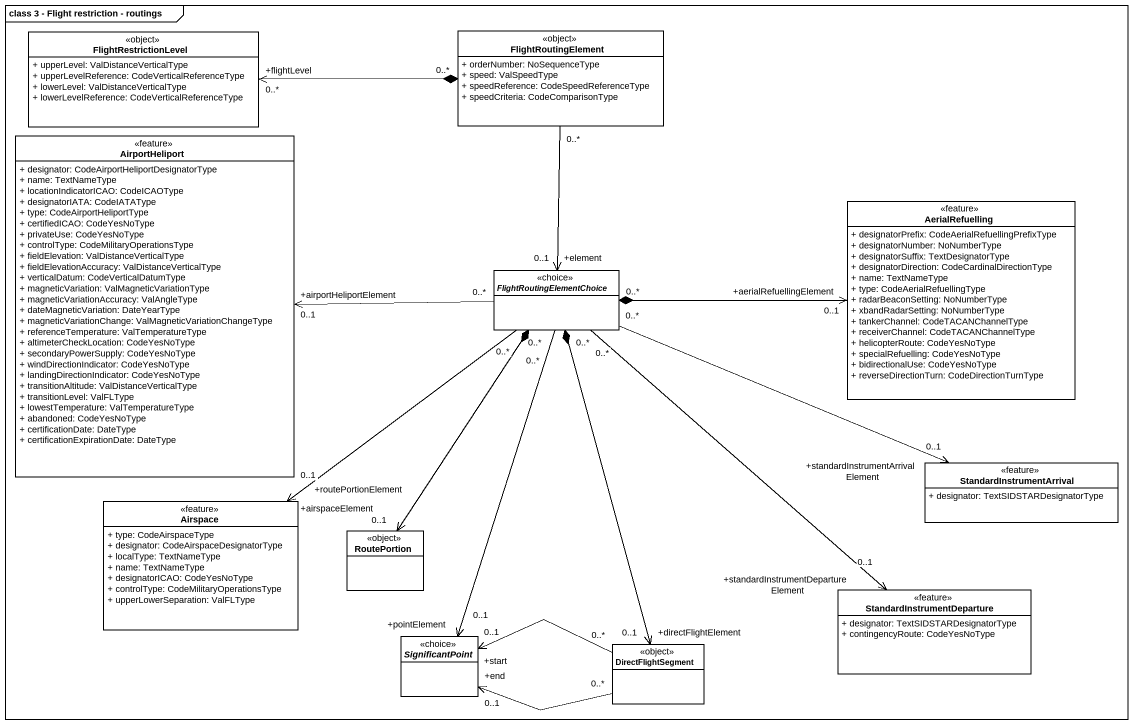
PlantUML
@startuml
mainframe class 3 - Flight restriction - routings
hide circle
hide empty members
skinparam classAttributeIconSize 0
class FlightRestrictionLevel <<object>> {
  + upperLevel: ValDistanceVerticalType
  + upperLevelReference: CodeVerticalReferenceType
  + lowerLevel: ValDistanceVerticalType
  + lowerLevelReference: CodeVerticalReferenceType
}
class FlightRoutingElement <<object>> {
  + orderNumber: NoSequenceType
  + speed: ValSpeedType
  + speedReference: CodeSpeedReferenceType
  + speedCriteria: CodeComparisonType
}
class AirportHeliport <<feature>> {
  + designator: CodeAirportHeliportDesignatorType
  + name: TextNameType
  + locationIndicatorICAO: CodeICAOType
  + designatorIATA: CodeIATAType
  + type: CodeAirportHeliportType
  + certifiedICAO: CodeYesNoType
  + privateUse: CodeYesNoType
  + controlType: CodeMilitaryOperationsType
  + fieldElevation: ValDistanceVerticalType
  + fieldElevationAccuracy: ValDistanceVerticalType
  + verticalDatum: CodeVerticalDatumType
  + magneticVariation: ValMagneticVariationType
  + magneticVariationAccuracy: ValAngleType
  + dateMagneticVariation: DateYearType
  + magneticVariationChange: ValMagneticVariationChangeType
  + referenceTemperature: ValTemperatureType
  + altimeterCheckLocation: CodeYesNoType
  + secondaryPowerSupply: CodeYesNoType
  + windDirectionIndicator: CodeYesNoType
  + landingDirectionIndicator: CodeYesNoType
  + transitionAltitude: ValDistanceVerticalType
  + transitionLevel: ValFLType
  + lowestTemperature: ValTemperatureType
  + abandoned: CodeYesNoType
  + certificationDate: DateType
  + certificationExpirationDate: DateType
}
class AerialRefuelling <<feature>> {
  + designatorPrefix: CodeAerialRefuellingPrefixType
  + designatorNumber: NoNumberType
  + designatorSuffix: TextDesignatorType
  + designatorDirection: CodeCardinalDirectionType
  + name: TextNameType
  + type: CodeAerialRefuellingType
  + radarBeaconSetting: NoNumberType
  + xbandRadarSetting: NoNumberType
  + tankerChannel: CodeTACANChannelType
  + receiverChannel: CodeTACANChannelType
  + helicopterRoute: CodeYesNoType
  + specialRefuelling: CodeYesNoType
  + bidirectionalUse: CodeYesNoType
  + reverseDirectionTurn: CodeDirectionTurnType
}
abstract class FlightRoutingElementChoice <<choice>>
class StandardInstrumentArrival <<feature>> {
  + designator: TextSIDSTARDesignatorType
}
class Airspace <<feature>> {
  + type: CodeAirspaceType
  + designator: CodeAirspaceDesignatorType
  + localType: TextNameType
  + name: TextNameType
  + designatorICAO: CodeYesNoType
  + controlType: CodeMilitaryOperationsType
  + upperLowerSeparation: ValFLType
}
class RoutePortion <<object>>
class StandardInstrumentDeparture <<feature>> {
  + designator: TextSIDSTARDesignatorType
  + contingencyRoute: CodeYesNoType
}
abstract class SignificantPoint <<choice>>
class DirectFlightSegment <<object>>
FlightRoutingElement "0..*" *-left-> "+flightLevel\n0..*" FlightRestrictionLevel
FlightRoutingElement "0..*" --> "+element\n0..1" FlightRoutingElementChoice
AirportHeliport "+airportHeliportElement\n0..1" <-right- "0..*" FlightRoutingElementChoice
FlightRoutingElementChoice "0..*" *-right-> "+aerialRefuellingElement\n0..1" AerialRefuelling
FlightRoutingElementChoice "0..*" *--> "+directFlightElement\n0..1" DirectFlightSegment
StandardInstrumentArrival "+standardInstrumentArrivalElement\n0..1" <-left- "0..*" FlightRoutingElementChoice
Airspace "+airspaceElement\n0..1" <-up- "0..*" FlightRoutingElementChoice
RoutePortion "+routePortionElement\n0..1" <-up-* "0..*" FlightRoutingElementChoice
StandardInstrumentDeparture "+standardInstrumentDepartureElement\n0..1" <-up- "0..*" FlightRoutingElementChoice
SignificantPoint "+pointElement\n0..1" <-up- "0..*" FlightRoutingElementChoice
SignificantPoint "+end\n0..1" <-right- "0..*" DirectFlightSegment
SignificantPoint "+start\n0..1" <-right- "0..*" DirectFlightSegment
@enduml
